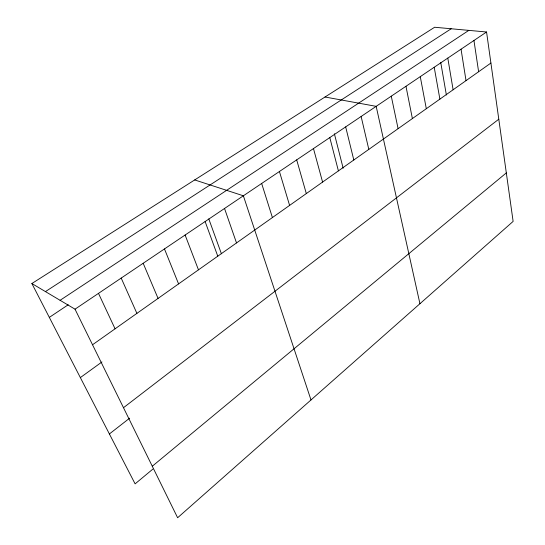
<?xml version="1.0" encoding="UTF-8"?>
<svg xmlns="http://www.w3.org/2000/svg" width="545" height="545" viewBox="0 0 545 545"><rect width="100%" height="100%" fill="white"/><g stroke="black" fill="none" stroke-linecap="round" stroke-linejoin="round"><path stroke-width="0.82" d="M152.886 469.088L135.106 483.865L31.876 283.529L434.644 27.25L486.556 31.998L513.124 221.406L177.622 517.75L75.019 309.178L31.876 283.529M152.28 466.234L506.319 172.908M109.388 433.956L129.628 418.179M123.49 407.701L498.791 119.205M80.347 377.603L101.956 361.955M92.527 344.76L490.909 63.043M75.019 309.178L486.556 31.998M49.323 317.388L68.22 304.771M60.093 300.302L468.829 30.377M45.439 291.595L451.192 28.762M325.024 97.003L376.173 106.343L419.936 303.722M194.688 179.932L243.37 195.791L310.991 399.955M98.488 293.373L115.07 328.812M121.194 278.079L136.904 313.375M143.178 263.269L158.064 298.408M164.474 248.929L178.576 283.904M185.116 235.031L198.469 269.836M205.124 221.549L217.775 256.184M208.783 218.872L221.413 253.766M224.533 208.476L236.516 242.934M261.661 183.474L272.405 217.557M279.428 171.505L289.599 205.397M296.691 159.876L306.317 193.577M313.477 148.574L322.579 182.078M329.793 137.578L338.404 170.885M334.378 133.757L343.152 168.221M345.673 126.89L353.807 159.992M361.131 116.48L368.808 149.385M391.269 96.179L398.095 128.674M405.964 86.28L412.388 118.572M420.27 76.647L426.313 108.721M434.208 67.253L439.883 99.129M440.755 62.539L446.375 95.007M447.799 58.104L453.113 89.768M461.043 49.186L466.023 80.64M473.952 40.487L478.619 71.736"/></g></svg>
